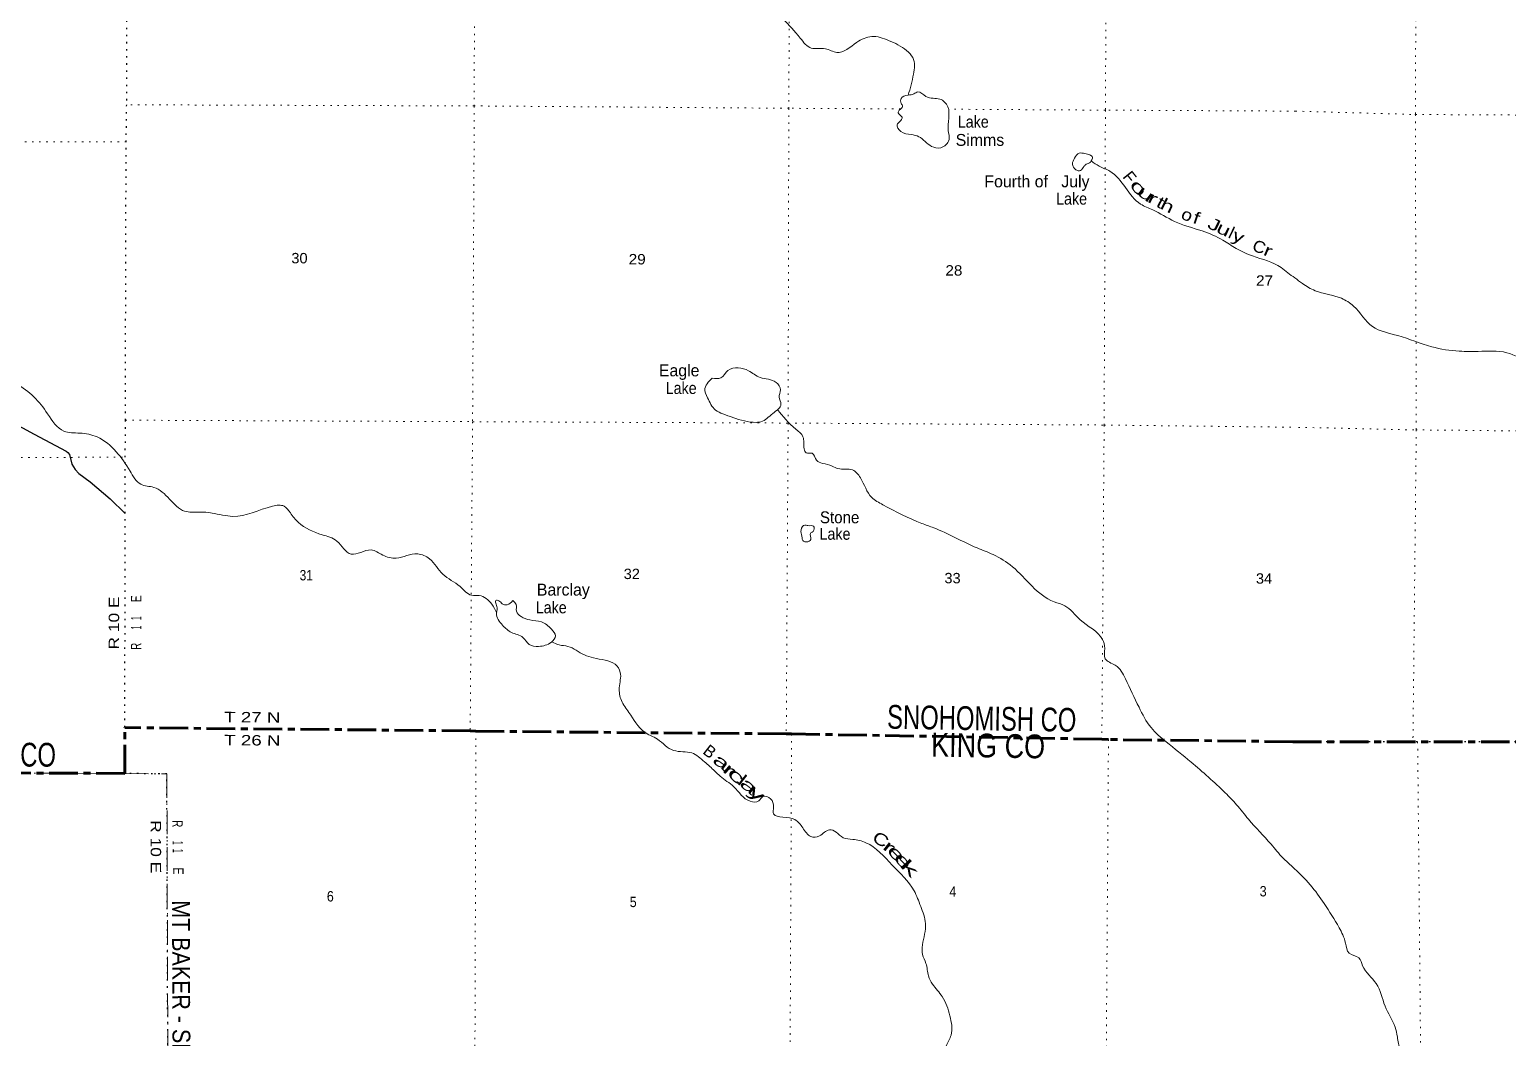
# Model space of a CAD drawing. Header units: feet. Extents: x -248627 to 3, y 0 to 184934.
# Drawn here: x -114087 to -89199, y 98063 to 115034 of the extents above; entities that cross this region are included whole.
import ezdxf
from ezdxf.enums import TextEntityAlignment as Align

# ---------------------------------------------------------------- set-up
doc = ezdxf.new("R2010")
doc.units = ezdxf.units.FT
doc.header["$LTSCALE"] = 80
for name, pattern in [('DOT_DASHED', [7.7, 5, -1.2, 0.3, -1.2]), ('DOTTED', [1.5, 0.3, -1.2]), ('LONG_DASH_SHORT_DASH', [9.9, 6, -1.2, 1.5, -1.2])]:
    doc.linetypes.add(name, pattern=pattern)
for name, color, linetype, lineweight in [('11', 7, 'LONG_DASH_SHORT_DASH', 60), ('29', 7, 'Continuous', 25), ('39', 7, 'Continuous', 13), ('41', 7, 'Continuous', 13), ('44', 7, 'DOT_DASHED', 13), ('6', 7, 'DOTTED', 25), ('7', 7, 'DOTTED', 13)]:
    doc.layers.add(name, color=color, linetype=linetype, lineweight=lineweight)
doc.layers.add('12', color=7, linetype='Continuous')

msp = doc.modelspace()

# ---------------------------------------------------------------- linework, layer by layer
at = {"layer": '11'}
msp.add_line((-92812.14, 103042.99), (-61874.65, 103015.65), dxfattribs=at)
for points in [[(-112482.26, 102508.85), (-112482.21, 103279.63), (-112482.2, 103287.75)], [(-92812.14, 103042.99), (-95918.26, 103079.98), (-96029.13, 103084.84), (-101255.19, 103174.08), (-101343.91, 103174.74), (-106570.32, 103219.6), (-106667.05, 103226.37), (-112482.21, 103279.63)], [(-112483.32, 102508.85), (-117585.86, 102528.58), (-119811.16, 102389.74), (-122781.7, 102359.33), (-123367.49, 102365.7)]]:
    msp.add_lwpolyline(points, dxfattribs=at)
at = {"layer": '29'}
msp.add_lwpolyline([(-114738.05, 108615.89), (-114010.32, 108221.15), (-113471.65, 107935.04), (-113443.05, 107910.51), (-113412.96, 107879.13), (-113377.67, 107714.3), (-113319.42, 107625.04), (-113255.09, 107558.97), (-113069.06, 107418.9), (-112728.6, 107131.94), (-112476.03, 106886.46)], dxfattribs=at)
at = {"layer": '39'}
for points in [[(-106982.51, 122486.15), (-106867.28, 122267.37), (-106765.16, 121921.58), (-106517.33, 121641.29), (-106467.88, 121519.86), (-106493.14, 121384.86), (-106449.44, 121301.8), (-106533.15, 121171.27), (-106530.01, 121058.25), (-106547.18, 120927.23), (-106501.73, 120809.86), (-106536.95, 120691.07), (-106477.62, 120543.34), (-106405.81, 120443.93), (-106404.82, 120314.79), (-106413.46, 120242.22), (-106385.55, 120201.65), (-106386.27, 120110.86), (-106264.43, 119962.66), (-106283.63, 119829.63), (-106256.16, 119734.59), (-106207.02, 119572.81), (-106264.16, 119232.23), (-106231.45, 119034.25), (-106176.83, 118801.8), (-106079, 118677.99), (-106009.43, 118550.36), (-105942.21, 118380.37), (-105749.33, 118292.17), (-105637.45, 118160.19), (-105553.7, 118040.52), (-105437.31, 117969.03), (-105354.51, 117730.32), (-105045.67, 117259.91), (-104936.91, 116988.72), (-104945.98, 116861.67), (-104860.39, 116719.79), (-104682, 116583.28), (-104444.74, 116496.77), (-104242.08, 116370.17), (-103974.79, 116255.19), (-103479.02, 116219.22), (-103264.32, 116084.46), (-102992.84, 115989.63), (-102569.63, 115958.24), (-102380.63, 115888.23), (-102194.11, 115759.73), (-101987.17, 115663.35), (-101710.35, 115479.7), (-101110.05, 114892.11), (-100921.85, 114721.23), (-100686, 114711.4), (-100492.91, 114649.44), (-100158.86, 114816.45), (-99903.98, 114917.46), (-99622.19, 114852.82), (-99317.04, 114681.06), (-99213.13, 114561.24), (-99201.22, 114282.71), (-99290.71, 113930.26)], [(-73005.87, 114708.84), (-73110.29, 114747.29), (-73313.18, 114891.91), (-73574.05, 114851.21), (-73790.26, 114840.5), (-74065.01, 114834.21), (-74236.79, 114821.19), (-74613.27, 114718.67), (-74975.76, 114597.89), (-75352.76, 114426.75), (-75774.05, 114276.08), (-76266.13, 114113.76), (-76723.01, 114062.22), (-77083, 114001.98), (-77404.92, 113903.14), (-77809.68, 114063.2), (-78074.29, 114060.88), (-78521.48, 113956.8), (-78885.45, 113904.66), (-79195.59, 114023.73), (-79441.98, 114027.35), (-79721.94, 113869.7), (-79968.5, 113851.12), (-80126.66, 113771.4), (-80327.16, 113702.06), (-80858.12, 113735.77), (-81149.52, 113665), (-81661.03, 113601.7), (-82382.62, 113535.73), (-82704.84, 113398.55), (-83426.46, 113066.14), (-83794.37, 113028.16), (-84151.58, 113066.8), (-84466.38, 112842.78), (-84579.05, 112637.63), (-84645.6, 112389.8), (-84708.15, 112135.89), (-84833.94, 111801.65), (-85092.82, 111494.51), (-85301.28, 111178.97), (-85669.19, 110878.59), (-85946.47, 110543.31), (-86122.89, 110191.23), (-86329.25, 109885.77), (-86652.19, 109653.73), (-87183.97, 109580.47), (-87816.36, 109558.33), (-88096.97, 109576.29), (-88339.14, 109604.1), (-88491.35, 109510.22), (-88792.76, 109451.62), (-89209.77, 109593.59), (-89692.35, 109614.88), (-90009.44, 109618.95), (-90473.43, 109692.6), (-91047.63, 109882.01), (-91472.64, 110034.12), (-91789.13, 110377.28), (-91996.15, 110509.82), (-92437.51, 110637.82), (-92650.69, 110758.28), (-92779.4, 110852.85)], [(-99290.71, 113930.26), (-99193.75, 113951.74), (-99128.97, 113983.54), (-98994.45, 113909.9), (-98871.71, 113876.71), (-98756.87, 113863.75), (-98622.79, 113733.62), (-98608.19, 113539.8), (-98615.85, 113336.07), (-98602.97, 113180.61), (-98743.18, 113044.44), (-98898.27, 113067.79), (-99110.73, 113230.78), (-99239.51, 113266.04), (-99414.52, 113319.8), (-99478.15, 113433.27), (-99431.35, 113485.38), (-99394.49, 113557.75), (-99458.42, 113632.88), (-99439.94, 113675.12), (-99384.97, 113741.29), (-99408.76, 113791.91), (-99410.13, 113874.65), (-99290.71, 113930.26)], [(-96210.21, 112821.84), (-96185.52, 112884.21), (-96231.59, 112922.89), (-96316.1, 112945.71), (-96410.81, 112954.48), (-96488.1, 112870.31), (-96523.19, 112767.67), (-96469.49, 112674.45), (-96388.93, 112661.75), (-96327.86, 112733.93), (-96291.31, 112765.95), (-96234.66, 112789.74), (-96210.21, 112821.84)], [(-96210.21, 112821.84), (-96073.78, 112734.06), (-95892.98, 112647.98), (-95377.09, 112095.32), (-95172.17, 111998.96), (-94806.71, 111804.56), (-94340.15, 111643.71), (-93990.52, 111487.77), (-93767.78, 111348.91), (-93490.51, 111221.75), (-93012.11, 111028.53), (-92897.88, 110938.9), (-92779.4, 110852.85)], [(-106220.72, 105213.13), (-106303.33, 105360.47), (-106515.95, 105503.29), (-106642.94, 105510.29), (-106837.39, 105654.99), (-107126.12, 105862.94), (-107351.93, 106122.89), (-107550.91, 106205.08), (-107912.42, 106135.13), (-108139.89, 106185.24), (-108336.82, 106271.45), (-108672.12, 106201.3), (-108912.36, 106421), (-109159.54, 106527.76), (-109559.17, 106736.54), (-109695.04, 106894.93), (-109799, 107008.7), (-109996.62, 107008.15), (-110663.41, 106837.55), (-111013.85, 106892.62), (-111223.43, 106910.31), (-111477.39, 106924.31), (-111729.86, 107127.96), (-111994.47, 107325.64), (-112213.86, 107377.71), (-112395.6, 107601.02), (-112626.96, 107923.56), (-112949.62, 108176.15), (-113241.51, 108238.85), (-113507.43, 108271.1), (-113783.4, 108563.7), (-114327.83, 109076.22), (-114474.74, 109113.63), (-114591.08, 108936.93), (-114732.68, 108879.46), (-114922.79, 109064.49), (-115101.06, 109215.13), (-115444.21, 109427.52), (-115645.85, 109683.26), (-115927.14, 109812.46), (-116583.57, 109932.35), (-116748.61, 109971.91), (-116876.38, 110134.28), (-117049.77, 110137.59), (-117279.64, 110139.29), (-117521.92, 110100.74), (-117752.7, 109987.44), (-117998.55, 110007.42), (-118390.92, 110115.26), (-118719.49, 110129.81), (-119378.04, 109981.35), (-119621.67, 109773.31), (-120043.09, 109522.2), (-120165.6, 109329.41), (-120121.67, 109020.36), (-120118.61, 108897.26), (-120053.7, 108690.97), (-120169.68, 108558.65), (-120238.17, 108313), (-120342.75, 108093.84), (-120423.7, 107801.87), (-120639.08, 107595.64), (-121191, 107161.88), (-121247.07, 106956.49), (-121411.61, 106804.36), (-121629.65, 106771.68), (-121940.67, 106711.43), (-122104.54, 106644.05), (-122429.46, 106610.14), (-122700.07, 106559.69), (-122846.13, 106449.8), (-122927.98, 106299.07), (-123076.36, 106150.86), (-123147.77, 105790.21), (-123198.34, 105516.17), (-123291.89, 105500.52), (-123405.27, 105591.76), (-123424.64, 105589.1)], [(-102589.09, 109164.61), (-102445.88, 109169.6), (-102325.91, 109295.82), (-102154.18, 109336.92), (-101981.14, 109289.23), (-101784.42, 109176.79), (-101514.86, 109094.08), (-101443.26, 108968.45), (-101464.41, 108843.5), (-101433.06, 108728.26), (-101571.43, 108569.88), (-101769.48, 108430.29), (-101850.01, 108420.22), (-102241.45, 108502.22), (-102410.34, 108564.01), (-102534.87, 108627.48), (-102670.35, 108834.3), (-102713.48, 108989.98), (-102658.21, 109094.5), (-102589.09, 109164.61)], [(-101492.32, 108637.17), (-101182.33, 108304.69), (-101062.34, 108178.7), (-101043.8, 107972.75), (-101008.02, 107907.91), (-100907.26, 107899.09), (-100833.58, 107781.52), (-100731.15, 107730.31), (-100570.2, 107682.71), (-100473.74, 107641.64), (-100225.88, 107619.62), (-100095.86, 107487.5), (-99904.89, 107157.19), (-99716.32, 107032.71), (-99061.42, 106719.13), (-98860.36, 106645), (-98131.05, 106306.65), (-97859.71, 106193.66), (-97534.66, 105989.47), (-96833.55, 105399.12), (-96652.59, 105333.21), (-96396.34, 105097.24), (-96019.87, 104765.56), (-95980.74, 104613.93), (-95972.03, 104440.34), (-95803.51, 104330.13), (-95633.91, 104102.88), (-95403.79, 103622.97), (-95200.82, 103280.46), (-94946.61, 103042.5), (-94527.86, 102700.4), (-93951.22, 102181.6), (-93759.21, 101982.43), (-93561.5, 101738.83), (-93179.7, 101316.31), (-92977.86, 101084.78), (-92822.81, 100942.13)], [(-101079.62, 106504.09), (-101094.89, 106613.16), (-101033.78, 106691.4), (-100979.41, 106680.91), (-100884.71, 106672.13), (-100893.48, 106583.42), (-100938.09, 106551.46), (-100928.81, 106450.51), (-101003.76, 106406.67), (-101054.09, 106417.14), (-101079.62, 106504.09)], [(-105947.97, 105418.36), (-106045.32, 105348.46), (-106125.84, 105365.2), (-106181.9, 105416.06), (-106236.31, 105420.5), (-106230.74, 105359.93), (-106211.22, 105279.07), (-106223.91, 105204.51), (-106120.64, 105003.99), (-105972.36, 104883.84), (-105777.45, 104797.65), (-105671.5, 104679.83), (-105514.47, 104648.4), (-105300.16, 104719.45), (-105230.74, 104827.89), (-105296.43, 104935.32), (-105466.85, 105059.67), (-105664.2, 105093.42), (-105808.93, 105150.99), (-105888.88, 105240.36), (-105892.02, 105353.38), (-105947.97, 105418.36)], [(-105290.5, 104724.15), (-105167.44, 104672.05), (-105022.44, 104648.78), (-104743.29, 104503.45), (-104588.4, 104455.89), (-104395.15, 104414.1), (-104226.28, 104348.28), (-104138.65, 104210.42), (-104156.82, 103952.28), (-104120.2, 103738.13), (-103992.75, 103535.41), (-103737.21, 103210.67), (-103514.38, 103083.91), (-103241.62, 102896.26), (-102933.43, 102853.61), (-102722.88, 102704.75), (-102546.67, 102548.08), (-102458.62, 102462.68), (-102228.12, 102285.42), (-101949.78, 102039.21), (-101808.55, 102048.25), (-101739.43, 102118.36), (-101606.64, 102081.05), (-101559.33, 101943.49), (-101556.23, 101826.44), (-101403.4, 101772.84), (-101198.04, 101730.96), (-101066.05, 101592.78), (-100930.08, 101446.49), (-100784.81, 101457.52), (-100618.65, 101559.19), (-100506.02, 101522.03), (-100385.79, 101426.3), (-100224.69, 101398.88), (-100001.3, 101342.74), (-99558.63, 100966.17), (-99191.02, 100533.66), (-99080.18, 100270.53), (-98999.79, 99981.39), (-99049.02, 99620.58), (-99048.27, 99461.17), (-98990.99, 99309.41), (-98948.29, 99099.25), (-98880.82, 98961.54), (-98717.13, 98750.48), (-98588.62, 98426.69), (-98569, 98103.7), (-98653.14, 97918.69), (-98725.43, 97701.31)], [(-92822.81, 100942.13), (-92518.66, 100633.12), (-92286.8, 100316.75), (-92033.4, 99911.42), (-91926.33, 99652.38), (-91865.02, 99482.43), (-91702.01, 99404.68), (-91638.41, 99271.05), (-91408.44, 98970.84), (-91259.87, 98592.44), (-91090.91, 98238.12), (-91051.41, 98071.8)], [(-91051.41, 98071.8), (-90998.83, 97868.16), (-90667.44, 97623.8), (-90463.57, 97343.94), (-90238.39, 97209.27), (-89648.08, 97013.7), (-89506.16, 96821.03), (-89261.21, 96629.72), (-89115.95, 96346.2), (-88940.25, 96080.65), (-88419.38, 95786.63), (-87882.69, 95448.1), (-87745.24, 95198.95), (-87694, 95033.11), (-87452.21, 94956.86), (-86906.44, 94747.45), (-86624.35, 94658.83), (-85875.59, 94318.93), (-85561.27, 93955.6), (-85481.66, 93801.69), (-85340.83, 93730.13), (-85075.99, 93498.32), (-84761.21, 93195.54), (-84724.86, 92932.91), (-84669.92, 92722.64), (-84481.02, 92598.29), (-83809.22, 92230.63), (-83697.07, 92106.78), (-83647.27, 92015.63), (-83615.73, 91909.34)]]:
    msp.add_spline(points, degree=3, dxfattribs=at)
at = {"layer": '44'}
msp.add_lwpolyline([(-123720.6, 107737.5), (-122799.6, 107742.83), (-122781.7, 102359.33), (-119811.16, 102389.74), (-117585.86, 102528.58), (-112482.26, 102508.85), (-111774.54, 102499.56), (-111757.94, 97461.11), (-111713.9, 92031.25)], dxfattribs=at)
at = {"layer": '6'}
for points in [[(-112482.2, 103287.75), (-112474.41, 107833.64), (-112473.52, 108457.12), (-112460.65, 113142.25), (-112450.34, 113841.98), (-112444.43, 115851.74)], [(-61874.65, 103015.65), (-63981.82, 103017.51), (-64045.26, 103017.57), (-69210.3, 103022.13), (-69341.52, 103022.25), (-74411.93, 103026.73), (-74573.32, 103026.87), (-80052.72, 103033.58), (-85359.92, 103036.4), (-85457.16, 103036.49), (-90711.29, 103041.13), (-90790.32, 103041.2), (-92812.14, 103042.99)], [(-111774.54, 102499.56), (-112482.26, 102508.85), (-112483.32, 102508.85)], [(-111713.9, 92031.25), (-111757.54, 97257.31), (-111757.94, 97461.11), (-111774.54, 102499.56)]]:
    msp.add_lwpolyline(points, dxfattribs=at)
at = {"layer": '7'}
for points in [[(-106561.19, 133429.33), (-106578.91, 129660.3), (-106600.81, 124343.68), (-106592.32, 119045), (-106597.92, 113748.44), (-106625.87, 108431.87), (-106667.05, 103226.37)], [(-101225.64, 133415.95), (-101231.6, 129604.46), (-101263.56, 124289.93), (-101279.16, 119005.55), (-101300.89, 113709.11), (-101312.58, 108408.56), (-101343.91, 103174.74)], [(-95890.09, 133402.56), (-95908.17, 129589.14), (-95926, 124276.53), (-95939.59, 118990.12), (-95969.52, 113677.6), (-95991.31, 108375.1), (-96029.13, 103084.84)], [(-90696.92, 133371.93), (-90700.47, 129504.69), (-90722.97, 124226.71), (-90725.49, 118920.35), (-90750.3, 113604.04), (-90734.68, 108293.52), (-90790.32, 103041.2)], [(-99420.08, 113697.99), (-101300.89, 113709.11), (-106597.92, 113748.44), (-112453.68, 113767.7)], [(-92768.33, 113660.99), (-95969.52, 113677.6), (-98614.41, 113693.23)], [(-92768.33, 113660.99), (-90750.3, 113604.04), (-85420.14, 113577.6), (-80063.85, 113534.84), (-74547.92, 113501.15), (-69270.15, 113491.2), (-63958.06, 113479.01), (-61845.86, 113477.26)], [(-112460.65, 113142.25), (-117586.54, 113148.02), (-117784.08, 113157.56), (-122890.78, 113040.11), (-123695.05, 113044.18)], [(-112473.52, 108457.12), (-106625.87, 108431.87), (-101312.58, 108408.56), (-95991.31, 108375.1), (-92790.3, 108338.15)], [(-61860.4, 108191.2), (-64014.82, 108211.34), (-69318.78, 108229.54), (-74576.43, 108229.27), (-80060.14, 108250.64), (-85439.05, 108241.06), (-90775.07, 108293.78), (-92790.3, 108338.15)], [(-123720.6, 107737.5), (-122799.6, 107742.83), (-117588.35, 107821.17), (-112474.41, 107833.64)], [(-106570.32, 103219.6), (-106588.08, 97406.58), (-106606, 92081.86), (-106607.08, 92006.47)], [(-101255.19, 103174.08), (-101279.42, 97817.13), (-101286.97, 97373.28), (-101319.67, 92474.41), (-101326.93, 92066.88), (-101329.07, 91982.09)], [(-95918.26, 103079.98), (-95954, 97797.76), (-95979.85, 92491.26), (-95983.36, 91958.65)], [(-90711.29, 103041.13), (-90660.45, 97744.86), (-90644.79, 92438.38), (-90625.56, 91936.44)]]:
    msp.add_lwpolyline(points, dxfattribs=at)

# ---------------------------------------------------------------- texts
at = {"layer": '12'}
for s, rotation, width, p in [('SNOHOMISH CO', 359.022, 0.75, (-99648.65, 103263.12)), ('SNOHOMISH CO', 359.778, 0.75, (-116829.9, 102635.05)), ('KING CO', 359.022, 0.85, (-98907.35, 102794.18))]:
    msp.add_text(s, height=400, rotation=rotation, dxfattribs=dict(at, width=width)).set_placement(p)
at = {"layer": '41'}
for s, width, p in [('Lake', 0.9, (-98455.71, 113382.35)), ('Lake', 0.9, (-96800.45, 112087.14)), ('Lake', 0.9, (-103374.7, 108898.22)), ('Stone', 0.95, (-100777.26, 106721.63)), ('Lake', 0.9, (-100784.27, 106443.39)), ('Lake', 0.9, (-105562.99, 105204.3))]:
    msp.add_text(s, height=200, dxfattribs=dict(at, width=width)).set_placement(p)
for s, p in [('Simms', (-98490.74, 113076.08)), ('Fourth of', (-98007.94, 112378.2)), ('July', (-96712.73, 112378.2)), ('Eagle', (-103489.23, 109195.14)), ('Barclay', (-105544.29, 105503.57))]:
    msp.add_text(s, height=200, dxfattribs=at).set_placement(p)
for s, rotation, p in [('F', 308.617, (-95638.92, 112487.76)), ('B', 322.091, (-102694.02, 102799.67))]:
    msp.add_text(s, height=200, rotation=rotation, dxfattribs=at).set_placement(p, align=Align.CENTER)
for s, rotation, width, p in [('o', 310.969, 1.85, (-95485.18, 112305.89)), ('u', 323.159, 1.85, (-95348.42, 112192.47)), ('r', 332.112, 1.6, (-95212.5, 112107.42)), ('t', 331.619, 1.35, (-95086.85, 112038.66)), ('h', 333.817, 1.45, (-94966.83, 111979.19)), ('o', 338.726, 1.2, (-94629.49, 111822.64)), ('f', 341.29, 1.35, (-94466.83, 111767.79)), ('J', 334.738, 1.5, (-94179.51, 111661.36)), ('u', 334.243, 1.5, (-94020, 111583.4)), ('l', 334.387, 1.1, (-93887.2, 111523.73)), ('y', 336.42, 1.4, (-93768.45, 111460.57)), ('C', 339.564, 1.1, (-93413.76, 111282.26)), ('r', 337.084, 1.45, (-93264.9, 111220.81)), ('a', 323.107, 1.8, (-102494.11, 102623.68)), ('r', 318.836, 2.1, (-102365.68, 102496.19)), ('c', 316.992, 2.2, (-102249.64, 102395.11)), ('l', 322.196, 1.5, (-102143.56, 102316.79)), ('a', 320.236, 1.9, (-102037.53, 102225.09)), ('y', 318.541, 2.05, (-101903.41, 102100.76)), ('C', 329.267, 1.35, (-99803.21, 101312.21)), ('r', 321.681, 1.95, (-99670.72, 101196.71)), ('e', 315.555, 2, (-99559.41, 101088.58)), ('e', 313.63, 2, (-99449.15, 100969.24)), ('k', 313.802, 2.25, (-99339.73, 100846.6))]:
    msp.add_text(s, height=200, rotation=rotation, dxfattribs=dict(at, width=width)).set_placement(p, align=Align.CENTER)
at = {"layer": '44', "width": 0.9}
msp.add_text('MT BAKER - SNOQUALMIE  NATL  FOREST', height=300, rotation=270.189, dxfattribs=at).set_placement((-111688.02, 100372.62))
at = {"layer": '6'}
for s, rotation, width, p in [('R 10 E', 89.902, 1.25, (-112579.96, 104594.89)), ('E', 89.902, 0.75, (-112203.65, 105390.1)), ('1', 89.902, 0.4, (-112204.14, 105089.87)), ('1', 89.902, 0.4, (-112204.38, 104933.59)), ('R', 89.902, 0.7, (-112204.99, 104590.11)), ('T 27 N', 359.475, 1.35, (-110810.83, 103372.25)), ('T 26 N', 359.475, 1.35, (-110809.95, 102984.4)), ('R 10 E', 270.189, 1.25, (-112048.59, 101721.71)), ('R', 270.189, 0.7, (-111682.16, 101719.63)), ('1', 270.189, 0.4, (-111678.99, 101373.35)), ('1', 270.189, 0.4, (-111675.62, 101238.83)), ('E', 270.189, 0.75, (-111668.78, 100922.9))]:
    msp.add_text(s, height=175, rotation=rotation, dxfattribs=dict(at, width=width)).set_placement(p)
at = {"layer": '7'}
for s, width, p in [('30', 1.05, (-109679.1, 111098.99)), ('29', 1.1, (-103997.92, 111081.39)), ('28', 1.1, (-98664.98, 110892.47)), ('27', 1.1, (-93433.35, 110721.41)), ('31', 0.85, (-109538.67, 105759.79)), ('32', 1.05, (-104082.3, 105782.23)), ('33', 1.05, (-98681.67, 105711.48)), ('34', 1.05, (-93435.35, 105704.8)), ('4', 0.9, (-98598.97, 100432.41)), ('3', 0.9, (-93372.16, 100437.99)), ('6', 0.9, (-109081.36, 100352.85)), ('5', 0.9, (-103980.36, 100258.48))]:
    msp.add_text(s, height=175, rotation=359.575, dxfattribs=dict(at, width=width)).set_placement(p)

doc.saveas('drawing.dxf')
